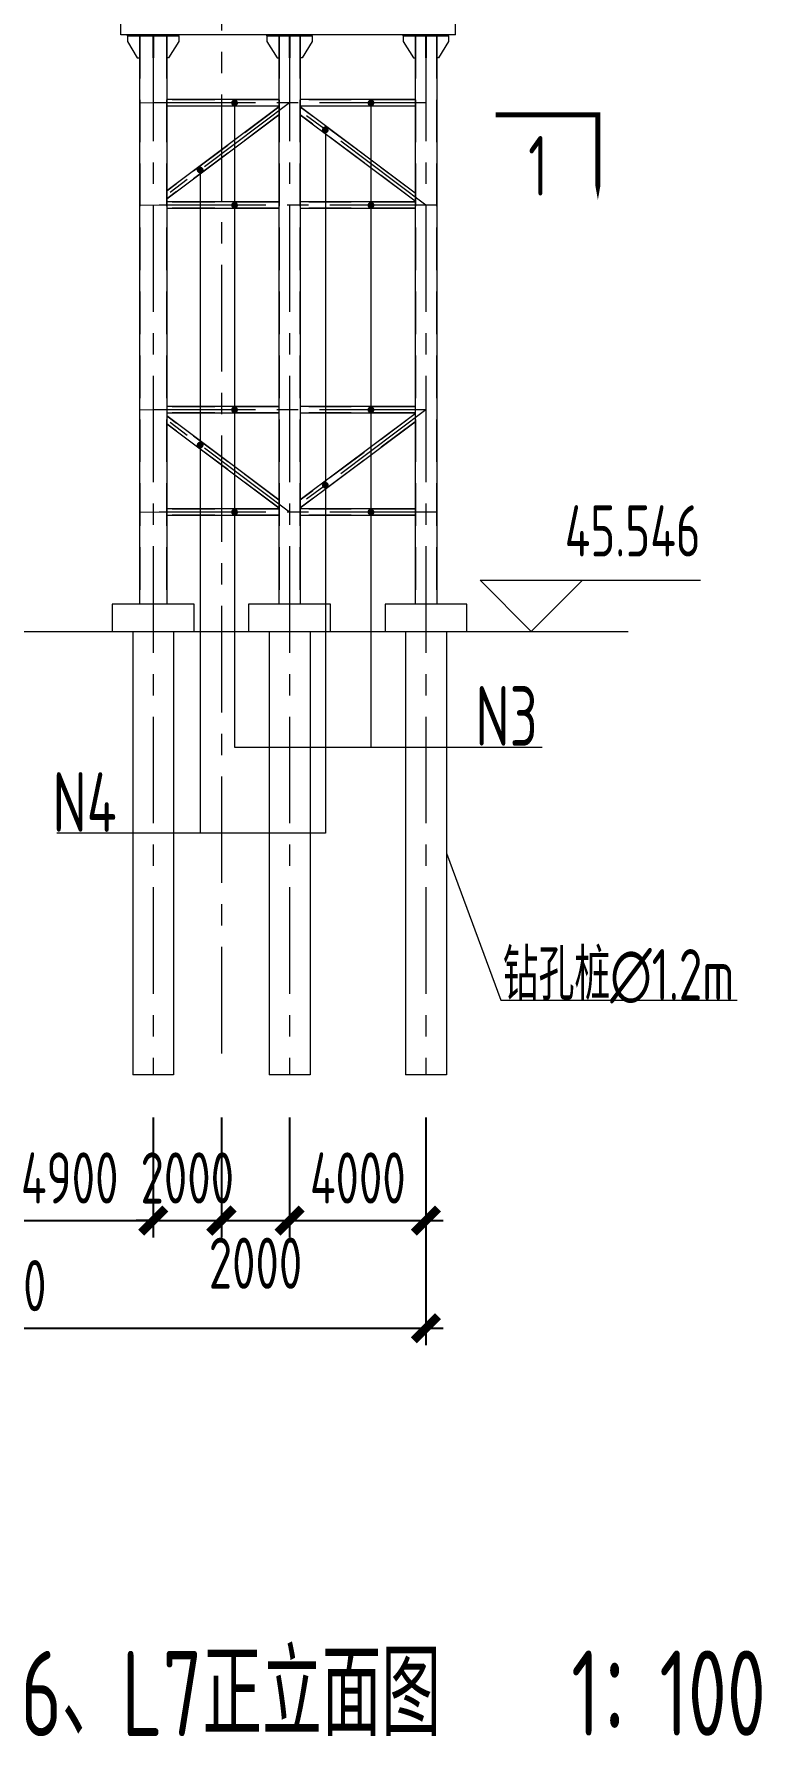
# Model space of a CAD drawing. Extents: x -2876908 to 633791, y -1383861 to 872234.
# Drawn here: x -1171247 to -1149909, y -561626 to -511462 of the extents above; entities that cross this region are included whole.
import ezdxf
from ezdxf.enums import TextEntityAlignment as Align

# ---------------------------------------------------------------- set-up
doc = ezdxf.new("R2010")
doc.units = 0
doc.header["$LTSCALE"] = 5
doc.header["$MEASUREMENT"] = 0
for name, pattern in [('CENTER', [2, 1.25, -0.25, 0.25, -0.25]), ('DASH', [0.35, 0.25, -0.1]), ('DASHED', [0.75, 0.5, -0.25])]:
    doc.linetypes.add(name, pattern=pattern)
doc.layers.get('0').update_dxf_attribs({"linetype": 'CONTINUOUS', "lineweight": 25})
doc.layers.get('DEFPOINTS').update_dxf_attribs({"color": 35, "linetype": 'CONTINUOUS', "lineweight": 13})
for name, color, linetype, lineweight in [('3中心线', 6, 'CENTER', 18), ('4虚线', 2, 'DASHED', 18), ('5标注', 3, 'CONTINUOUS', 15), ('6文本', 7, 'CONTINUOUS', 15), ('7边界线', 8, 'CONTINUOUS', 15), ('8轮廓线', 4, 'CONTINUOUS', 15), ('DIM', 3, 'CONTINUOUS', 0), ('REIND', 1, 'CONTINUOUS', 0), ('THIN', 7, 'CONTINUOUS', 0)]:
    doc.layers.add(name, color=color, linetype=linetype, lineweight=lineweight)
doc.styles.add('TSSD_Dimension', font='tssdeng.shx', dxfattribs={"width": 0.7, "bigfont": 'hztxt.shx'})
doc.styles.add('TSSD_NORM', font='tssdeng.shx', dxfattribs={"width": 0.7, "bigfont": 'hztxt.shx'})
doc.dimstyles.new('TSSD_100_100', dxfattribs={"dimtxt": 300, "dimasz": 100, "dimexe": 100, "dimexo": 250, "dimgap": 100, "dimtad": 1, "dimdec": 0, "dimzin": 0, "dimdsep": 46, "dimtxsty": 'TSSD_Dimension', "dimblk": 'ARCHTICK', "dimblk1": 'ARCHTICK', "dimblk2": 'ARCHTICK', "dimcen": 0, "dimdle": 100, "dimclrt": 7, "dimadec": 0, "dimazin": 0, "dimtfac": 1, "dimtdec": 0, "dimtix": 1, "dimtmove": 2, "dimatfit": 3, "dimfxl": 1, "dimtolj": 1, "dimtzin": 0, "dimarcsym": 0})

# ---------------------------------------------------------------- blocks, each defined once
blk = doc.blocks.new('_ArchTick')
at = {"color": 0, "linetype": 'ByBlock', "const_width": 0.5}
blk.add_lwpolyline([(-0.71, -0.71), (0.71, 0.71)], dxfattribs=at)
blk = doc.blocks.new('*D2054')
at = {"layer": 'DEFPOINTS', "color": 0, "transparency": 16777216}
for p in [(-1185557, -541977), (-1159757, -541977), (-1159757, -549411)]:
    blk.add_point(p, dxfattribs=at)
at = {"layer": 'DIM', "color": 0, "lineweight": -2, "transparency": 16777216}
for p, q in [((-1185557, -543227), (-1185557, -549911)), ((-1159757, -543227), (-1159757, -549911)), ((-1186057, -549411), (-1159257, -549411))]:
    blk.add_line(p, q, dxfattribs=at)
at = {"layer": 'DIM', "color": 0, "lineweight": -2, "transparency": 16777216, "xscale": 500, "yscale": 500, "zscale": 500, "rotation": 180}
blk.add_blockref('_ArchTick', (-1185557, -549411), dxfattribs=at)
at = {"layer": 'DIM', "color": 0, "lineweight": -2, "transparency": 16777216, "xscale": 500, "yscale": 500, "zscale": 500}
blk.add_blockref('_ArchTick', (-1159757, -549411), dxfattribs=at)
at = {"layer": 'DIM', "color": 7, "transparency": 16777216, "insert": (-1172657, -548161), "char_height": 1500, "attachment_point": 5, "style": 'TSSD_Dimension'}
blk.add_mtext('\\A1;25800', dxfattribs=at)
blk = doc.blocks.new('*D2076')
at = {"layer": 'DEFPOINTS', "color": 0, "transparency": 16777216}
for p in [(-1172657, -541977), (-1167757, -541977), (-1167757, -546253)]:
    blk.add_point(p, dxfattribs=at)
at = {"layer": 'DIM', "color": 0, "lineweight": -2, "transparency": 16777216}
for p, q in [((-1172657, -543227), (-1172657, -546753)), ((-1167757, -543227), (-1167757, -546753)), ((-1173157, -546253), (-1167257, -546253))]:
    blk.add_line(p, q, dxfattribs=at)
at = {"layer": 'DIM', "color": 0, "lineweight": -2, "transparency": 16777216, "xscale": 500, "yscale": 500, "zscale": 500, "rotation": 180}
blk.add_blockref('_ArchTick', (-1172657, -546253), dxfattribs=at)
at = {"layer": 'DIM', "color": 0, "lineweight": -2, "transparency": 16777216, "xscale": 500, "yscale": 500, "zscale": 500}
blk.add_blockref('_ArchTick', (-1167757, -546253), dxfattribs=at)
at = {"layer": 'DIM', "color": 7, "transparency": 16777216, "insert": (-1170207, -545003), "char_height": 1500, "attachment_point": 5, "style": 'TSSD_Dimension'}
blk.add_mtext('\\A1;4900', dxfattribs=at)
blk = doc.blocks.new('*D2077')
at = {"layer": 'DEFPOINTS', "color": 0, "transparency": 16777216}
for p in [(-1167757, -541977), (-1165757, -541977), (-1165757, -546253)]:
    blk.add_point(p, dxfattribs=at)
at = {"layer": 'DIM', "color": 0, "lineweight": -2, "transparency": 16777216}
for p, q in [((-1167757, -543227), (-1167757, -546753)), ((-1165757, -543227), (-1165757, -546753)), ((-1167757, -546253), (-1168257, -546253)), ((-1167757, -546253), (-1165757, -546253)), ((-1165757, -546253), (-1165257, -546253))]:
    blk.add_line(p, q, dxfattribs=at)
at = {"layer": 'DIM', "color": 0, "lineweight": -2, "transparency": 16777216, "xscale": 500, "yscale": 500, "zscale": 500}
blk.add_blockref('_ArchTick', (-1167757, -546253), dxfattribs=at)
at = {"layer": 'DIM', "color": 0, "lineweight": -2, "transparency": 16777216, "xscale": 500, "yscale": 500, "zscale": 500, "rotation": 180}
blk.add_blockref('_ArchTick', (-1165757, -546253), dxfattribs=at)
at = {"layer": 'DIM', "color": 7, "transparency": 16777216, "insert": (-1166757, -545003), "char_height": 1500, "attachment_point": 5, "style": 'TSSD_Dimension'}
blk.add_mtext('\\A1;2000', dxfattribs=at)
blk = doc.blocks.new('*D2078')
at = {"layer": 'DEFPOINTS', "color": 0, "transparency": 16777216}
for p in [(-1165757, -541977), (-1163757, -541977), (-1163757, -546253)]:
    blk.add_point(p, dxfattribs=at)
at = {"layer": 'DIM', "color": 0, "lineweight": -2, "transparency": 16777216}
for p, q in [((-1165757, -543227), (-1165757, -546753)), ((-1163757, -543227), (-1163757, -546753)), ((-1166257, -546253), (-1163257, -546253))]:
    blk.add_line(p, q, dxfattribs=at)
at = {"layer": 'DIM', "color": 0, "lineweight": -2, "transparency": 16777216, "xscale": 500, "yscale": 500, "zscale": 500, "rotation": 180}
blk.add_blockref('_ArchTick', (-1165757, -546253), dxfattribs=at)
at = {"layer": 'DIM', "color": 0, "lineweight": -2, "transparency": 16777216, "xscale": 500, "yscale": 500, "zscale": 500}
blk.add_blockref('_ArchTick', (-1163757, -546253), dxfattribs=at)
at = {"layer": 'DIM', "color": 7, "transparency": 16777216, "insert": (-1164757, -547503), "char_height": 1500, "attachment_point": 5, "style": 'TSSD_Dimension'}
blk.add_mtext('\\A1;2000', dxfattribs=at)
blk = doc.blocks.new('*D2079')
at = {"layer": 'DEFPOINTS', "color": 0, "transparency": 16777216}
for p in [(-1163757, -541977), (-1159757, -541977), (-1159757, -546253)]:
    blk.add_point(p, dxfattribs=at)
at = {"layer": 'DIM', "color": 0, "lineweight": -2, "transparency": 16777216}
for p, q in [((-1163757, -543227), (-1163757, -546753)), ((-1159757, -543227), (-1159757, -546753)), ((-1164257, -546253), (-1159257, -546253))]:
    blk.add_line(p, q, dxfattribs=at)
at = {"layer": 'DIM', "color": 0, "lineweight": -2, "transparency": 16777216, "xscale": 500, "yscale": 500, "zscale": 500, "rotation": 180}
blk.add_blockref('_ArchTick', (-1163757, -546253), dxfattribs=at)
at = {"layer": 'DIM', "color": 0, "lineweight": -2, "transparency": 16777216, "xscale": 500, "yscale": 500, "zscale": 500}
blk.add_blockref('_ArchTick', (-1159757, -546253), dxfattribs=at)
at = {"layer": 'DIM', "color": 7, "transparency": 16777216, "insert": (-1161757, -545003), "char_height": 1500, "attachment_point": 5, "style": 'TSSD_Dimension'}
blk.add_mtext('\\A1;4000', dxfattribs=at)

msp = doc.modelspace()

# ---------------------------------------------------------------- linework, layer by layer
at = {"layer": '3中心线', "ltscale": 500}
for p, q in [((-1165757.253, -508226.869), (-1165757.253, -541976.869)), ((-1167757.253, -511476.869), (-1167757.253, -541976.869)), ((-1163757.253, -511476.869), (-1163757.253, -541976.869)), ((-1159757.253, -511476.869), (-1159757.253, -541976.869)), ((-1159757.253, -513476.869), (-1167757.253, -513476.869)), ((-1163757.253, -513476.869), (-1167757.253, -516476.869)), ((-1159757.253, -516476.869), (-1163757.253, -513476.869)), ((-1159452.253, -516476.869), (-1167757.253, -516476.869)), ((-1159757.253, -522476.869), (-1167757.253, -522476.869)), ((-1163757.253, -525476.869), (-1167757.253, -522476.869)), ((-1159757.253, -522476.869), (-1163757.253, -525476.869)), ((-1159452.253, -525476.869), (-1167757.253, -525476.869))]:
    msp.add_line(p, q, dxfattribs=at)
at = {"layer": '4虚线', "ltscale": 500}
for p, q in [((-1168145.253, -511506.869), (-1168145.253, -528176.869)), ((-1167369.253, -511506.869), (-1167369.253, -528176.869)), ((-1164062.253, -511506.869), (-1164062.253, -528176.869)), ((-1163452.253, -511506.869), (-1163452.253, -528176.869)), ((-1160062.253, -511506.869), (-1160062.253, -528176.869)), ((-1159452.253, -511506.869), (-1159452.253, -528176.869)), ((-1164072.253, -513385.869), (-1167357.253, -513385.869)), ((-1164072.253, -513567.869), (-1167357.253, -513567.869)), ((-1164072.253, -513599.369), (-1167357.253, -516063.119)), ((-1160072.253, -513385.869), (-1163442.253, -513385.869)), ((-1160072.253, -513567.869), (-1163442.253, -513567.869)), ((-1160072.253, -516126.869), (-1163442.253, -513599.369)), ((-1164072.253, -513826.869), (-1167357.253, -516290.619)), ((-1160072.253, -516354.369), (-1163442.253, -513826.869)), ((-1164072.253, -516385.869), (-1167357.253, -516385.869)), ((-1164072.253, -516567.869), (-1167357.253, -516567.869)), ((-1160072.253, -516385.869), (-1163442.253, -516385.869)), ((-1160072.253, -516567.869), (-1163442.253, -516567.869)), ((-1164072.253, -522385.869), (-1167357.253, -522385.869)), ((-1164072.253, -522567.869), (-1167357.253, -522567.869)), ((-1164072.253, -525126.869), (-1167357.253, -522663.119)), ((-1160072.253, -522385.869), (-1163442.253, -522385.869)), ((-1160072.253, -522567.869), (-1163442.253, -522567.869)), ((-1160072.253, -522599.369), (-1163442.253, -525126.869)), ((-1164072.253, -525354.369), (-1167357.253, -522890.619)), ((-1160072.253, -522826.869), (-1163442.253, -525354.369)), ((-1164072.253, -525385.869), (-1167357.253, -525385.869)), ((-1164072.253, -525567.869), (-1167357.253, -525567.869)), ((-1160072.253, -525385.869), (-1163442.253, -525385.869)), ((-1160072.253, -525567.869), (-1163442.253, -525567.869))]:
    msp.add_line(p, q, dxfattribs=at)
at = {"layer": '5标注'}
for p, q in [((-1165370.993, -513476.869), (-1165370.993, -532365.788)), ((-1161370.993, -513476.869), (-1161370.993, -532365.788)), ((-1162706.949, -514264.598), (-1162706.949, -534890.875)), ((-1166380.024, -515443.948), (-1166380.024, -534890.875)), ((-1165370.993, -532365.788), (-1156351.561, -532365.788)), ((-1162706.949, -534890.875), (-1170580.775, -534890.875)), ((-1157560.649, -539789.873), (-1150631.101, -539789.873))]:
    msp.add_line(p, q, dxfattribs=at)
at = {"layer": '5标注', "linetype": 'DASH', "ltscale": 100, "const_width": 30, "flags": 128}
for points in [[(-1167357.253, -513476.869), (-1168157.253, -513476.869)], [(-1167357.253, -516476.869), (-1168157.253, -516476.869)], [(-1167357.253, -522476.869), (-1168157.253, -522476.869)], [(-1167357.253, -525476.869), (-1168157.253, -525476.869)]]:
    msp.add_lwpolyline(points, dxfattribs=at)
at = {"layer": '5标注', "flags": 128}
msp.add_lwpolyline([(-1157715.909, -513823.082, 150, 150, 0), (-1154715.909, -513823.082, 150, 150, 0), (-1154715.909, -515323.082, 350, 0, 0), (-1154715.909, -516323.082, 0, 0, 0)], format="xyseb", dxfattribs=at)
at = {"layer": '5标注'}
msp.add_lwpolyline([(-1159157.253, -535476.869), (-1157560.649, -539789.873)], dxfattribs=at)
at = {"layer": '7边界线'}
msp.add_line((-1187312.613, -528976.869), (-1153827.039, -528976.869), dxfattribs=at)
at = {"layer": '8轮廓线'}
for p, q in [((-1168707.253, -511476.869), (-1168707.253, -510276.869)), ((-1158892.253, -511476.869), (-1158892.253, -510276.869)), ((-1158892.253, -511476.869), (-1168707.253, -511476.869)), ((-1168507.253, -511506.869), (-1168507.253, -511476.869)), ((-1167007.253, -511476.869), (-1168507.253, -511476.869)), ((-1168507.253, -511506.869), (-1167007.253, -511506.869)), ((-1168507.253, -511506.869), (-1168507.253, -511676.869)), ((-1167357.253, -511476.869), (-1168157.253, -511476.869)), ((-1168157.253, -511506.869), (-1168157.253, -528176.869)), ((-1167767.253, -511506.869), (-1167767.253, -512156.869)), ((-1167747.253, -511506.869), (-1167747.253, -512156.869)), ((-1167357.253, -511506.869), (-1167357.253, -528176.869)), ((-1167007.253, -511506.869), (-1167007.253, -511476.869)), ((-1167007.253, -511506.869), (-1167007.253, -511676.869)), ((-1164422.253, -511506.869), (-1164422.253, -511476.869)), ((-1163092.253, -511476.869), (-1164422.253, -511476.869)), ((-1164422.253, -511506.869), (-1163092.253, -511506.869)), ((-1164422.253, -511506.869), (-1164422.253, -511676.869)), ((-1164422.253, -511506.869), (-1164422.253, -511676.869)), ((-1164072.253, -511506.869), (-1164072.253, -528176.869)), ((-1163767.253, -511506.869), (-1163767.253, -512156.869)), ((-1163747.253, -511506.869), (-1163747.253, -512156.869)), ((-1163442.253, -511506.869), (-1163442.253, -528176.869)), ((-1163092.253, -511506.869), (-1163092.253, -511476.869)), ((-1163092.253, -511506.869), (-1163092.253, -511676.869)), ((-1160422.253, -511506.869), (-1160422.253, -511476.869)), ((-1159092.253, -511476.869), (-1160422.253, -511476.869)), ((-1160422.253, -511506.869), (-1159092.253, -511506.869)), ((-1160422.253, -511506.869), (-1160422.253, -511676.869)), ((-1160422.253, -511506.869), (-1160422.253, -511676.869)), ((-1160072.253, -511506.869), (-1160072.253, -528176.869)), ((-1159767.253, -511506.869), (-1159767.253, -512156.869)), ((-1159747.253, -511506.869), (-1159747.253, -512156.869)), ((-1159442.253, -511506.869), (-1159442.253, -528176.869)), ((-1159092.253, -511506.869), (-1159092.253, -511476.869)), ((-1159092.253, -511506.869), (-1159092.253, -511676.869)), ((-1168507.253, -511676.869), (-1168222.958, -512156.869)), ((-1168222.958, -512156.869), (-1168157.253, -512156.869)), ((-1167767.253, -512156.869), (-1167747.253, -512156.869)), ((-1167307.253, -512156.869), (-1167357.253, -512156.869)), ((-1167007.253, -511676.869), (-1167307.253, -512156.869)), ((-1164422.253, -511676.869), (-1164122.253, -512156.869)), ((-1164122.253, -512156.869), (-1164072.253, -512156.869)), ((-1163767.253, -512156.869), (-1163747.253, -512156.869)), ((-1163392.253, -512156.869), (-1163442.253, -512156.869)), ((-1163092.253, -511676.869), (-1163392.253, -512156.869)), ((-1160422.253, -511676.869), (-1160122.253, -512156.869)), ((-1160122.253, -512156.869), (-1160072.253, -512156.869)), ((-1159767.253, -512156.869), (-1159747.253, -512156.869)), ((-1159392.253, -512156.869), (-1159442.253, -512156.869)), ((-1159092.253, -511676.869), (-1159392.253, -512156.869)), ((-1164072.253, -513379.869), (-1167357.253, -513379.869)), ((-1164072.253, -513573.869), (-1167357.253, -513573.869)), ((-1164072.253, -513591.869), (-1167357.253, -516055.619)), ((-1160072.253, -513379.869), (-1163442.253, -513379.869)), ((-1160072.253, -513573.869), (-1163442.253, -513573.869)), ((-1160072.253, -516119.369), (-1163442.253, -513591.869)), ((-1164072.253, -513834.369), (-1167357.253, -516298.119)), ((-1160072.253, -516361.869), (-1163442.253, -513834.369)), ((-1164072.253, -516379.869), (-1167357.253, -516379.869)), ((-1164072.253, -516573.869), (-1167357.253, -516573.869)), ((-1160072.253, -516379.869), (-1163442.253, -516379.869)), ((-1160072.253, -516573.869), (-1163442.253, -516573.869)), ((-1164072.253, -522379.869), (-1167357.253, -522379.869)), ((-1164072.253, -522573.869), (-1167357.253, -522573.869)), ((-1164072.253, -525119.369), (-1167357.253, -522655.619)), ((-1160072.253, -522379.869), (-1163442.253, -522379.869)), ((-1160072.253, -522573.869), (-1163442.253, -522573.869)), ((-1160072.253, -522591.869), (-1163442.253, -525119.369)), ((-1164072.253, -525361.869), (-1167357.253, -522898.119)), ((-1160072.253, -522834.369), (-1163442.253, -525361.869)), ((-1164072.253, -525379.869), (-1167357.253, -525379.869)), ((-1164072.253, -525573.869), (-1167357.253, -525573.869)), ((-1160072.253, -525379.869), (-1163442.253, -525379.869)), ((-1160072.253, -525573.869), (-1163442.253, -525573.869)), ((-1168357.253, -528976.869), (-1168357.253, -541976.869)), ((-1167157.253, -528976.869), (-1167157.253, -541976.869)), ((-1164357.253, -528976.869), (-1164357.253, -541976.869)), ((-1163157.253, -528976.869), (-1163157.253, -541976.869)), ((-1160357.253, -528976.869), (-1160357.253, -541976.869)), ((-1159157.253, -528976.869), (-1159157.253, -541976.869)), ((-1167157.253, -541976.869), (-1168357.253, -541976.869)), ((-1163157.253, -541976.869), (-1164357.253, -541976.869)), ((-1159157.253, -541976.869), (-1160357.253, -541976.869))]:
    msp.add_line(p, q, dxfattribs=at)
for points in [[(-1166557.253, -528976.869), (-1166557.253, -528176.869), (-1168957.253, -528176.869), (-1168957.253, -528976.869)], [(-1162557.253, -528976.869), (-1162557.253, -528176.869), (-1164957.253, -528176.869), (-1164957.253, -528976.869)], [(-1158557.253, -528976.869), (-1158557.253, -528176.869), (-1160957.253, -528176.869), (-1160957.253, -528976.869)]]:
    msp.add_lwpolyline(points, close=True, dxfattribs=at)
at = {"layer": 'REIND', "const_width": 100}
for points in [[(-1165420.993, -513476.869, 1), (-1165320.993, -513476.869, 1)], [(-1161420.993, -513476.869, 1), (-1161320.993, -513476.869, 1)], [(-1162756.949, -514264.598, 1), (-1162656.949, -514264.598, 1)], [(-1166430.024, -515443.948, 1), (-1166330.024, -515443.948, 1)], [(-1165420.993, -516476.869, 1), (-1165320.993, -516476.869, 1)], [(-1161420.993, -516476.869, 1), (-1161320.993, -516476.869, 1)], [(-1165420.993, -522476.869, 1), (-1165320.993, -522476.869, 1)], [(-1161420.993, -522476.869, 1), (-1161320.993, -522476.869, 1)], [(-1166430.024, -523509.791, 1), (-1166330.024, -523509.791, 1)], [(-1162756.949, -524689.141, 1), (-1162656.949, -524689.141, 1)], [(-1165420.993, -525476.869, 1), (-1165320.993, -525476.869, 1)], [(-1161420.993, -525476.869, 1), (-1161320.993, -525476.869, 1)]]:
    msp.add_lwpolyline(points, format="xyb", close=True, dxfattribs=at)
at = {"layer": 'THIN'}
for p, q in [((-1156670.976, -528976.869), (-1158170.976, -527476.869)), ((-1158170.976, -527476.869), (-1155170.976, -527476.869)), ((-1156670.976, -528976.869), (-1155170.976, -527476.869)), ((-1155170.976, -527476.869), (-1151704.63, -527476.869)), ((-1159152.376, -528976.869), (-1155170.976, -528976.869))]:
    msp.add_line(p, q, dxfattribs=at)

# ---------------------------------------------------------------- texts
at = {"layer": '5标注', "color": 7, "char_height": 1750, "style": 'TSSD_NORM'}
for s, insert, attachment_point in [('N3', (-1158308.067, -532333.288), 7), ('N4', (-1168828.64, -534858.375), 9)]:
    msp.add_mtext(s, dxfattribs=dict(at, insert=insert, attachment_point=attachment_point))
at = {"layer": '6文本', "style": 'TSSD_NORM', "width": 0.7}
msp.add_text('1', height=1750, dxfattribs=at).set_placement((-1156465.909, -515323.082), align=Align.MIDDLE_CENTER)
for s, p in [('临时墩[L1]、L3、L6、L7正立面图 ', (-1172780.444, -560110.141)), ('1：100', (-1152643.768, -560110.141))]:
    msp.add_text(s, height=2500, dxfattribs=at).set_placement(p, align=Align.MIDDLE)
at = {"layer": 'DIM', "color": 7, "style": 'TSSD_Dimension', "width": 0.7}
msp.add_text('45.546', height=1500, dxfattribs=at).set_placement((-1151704.63, -527226.869), align=Align.BOTTOM_RIGHT)
msp.add_text('钻孔桩∅1.2m', height=1500, dxfattribs=at).set_placement((-1157504.873, -539789.873))

# ---------------------------------------------------------------- dimensions: what is measured, and where the dimension line sits
at = {"layer": 'DIM'}
for base, p1, p2, picture, middle in [((-1159757.253, -549411.349), (-1185557.247, -541976.869), (-1159757.253, -541976.869), '*D2054', (-1172657.25, -548161.349)), ((-1167757.253, -546253.31), (-1172657.25, -541976.869), (-1167757.253, -541976.869), '*D2076', (-1170207.252, -545003.31)), ((-1165757.253, -546253.31), (-1167757.253, -541976.869), (-1165757.253, -541976.869), '*D2077', (-1166757.253, -545003.31)), ((-1159757.253, -546253.31), (-1163757.253, -541976.869), (-1159757.253, -541976.869), '*D2079', (-1161757.253, -545003.31))]:
    dim = msp.add_linear_dim(base=base, p1=p1, p2=p2, dimstyle='TSSD_100_100', override={"dimtxt": 1500, "dimasz": 500, "dimexe": 500, "dimexo": 1250, "dimgap": 500, "dimdle": 500}, dxfattribs=at)
    dim.commit()
    dim.dimension.update_dxf_attribs({"geometry": picture, "text_midpoint": middle})
dim = msp.add_linear_dim(base=(-1163757.253, -546253.31), p1=(-1165757.253, -541976.869), p2=(-1163757.253, -541976.869), dimstyle='TSSD_100_100', override={"dimtxt": 1500, "dimasz": 500, "dimexe": 500, "dimexo": 1250, "dimgap": 500, "dimdle": 500}, dxfattribs=at)
dim.commit()
dim.dimension.update_dxf_attribs({"geometry": '*D2078', "text_midpoint": (-1164757.253, -547503.31), "dimtype": 160})

doc.saveas('drawing.dxf')
